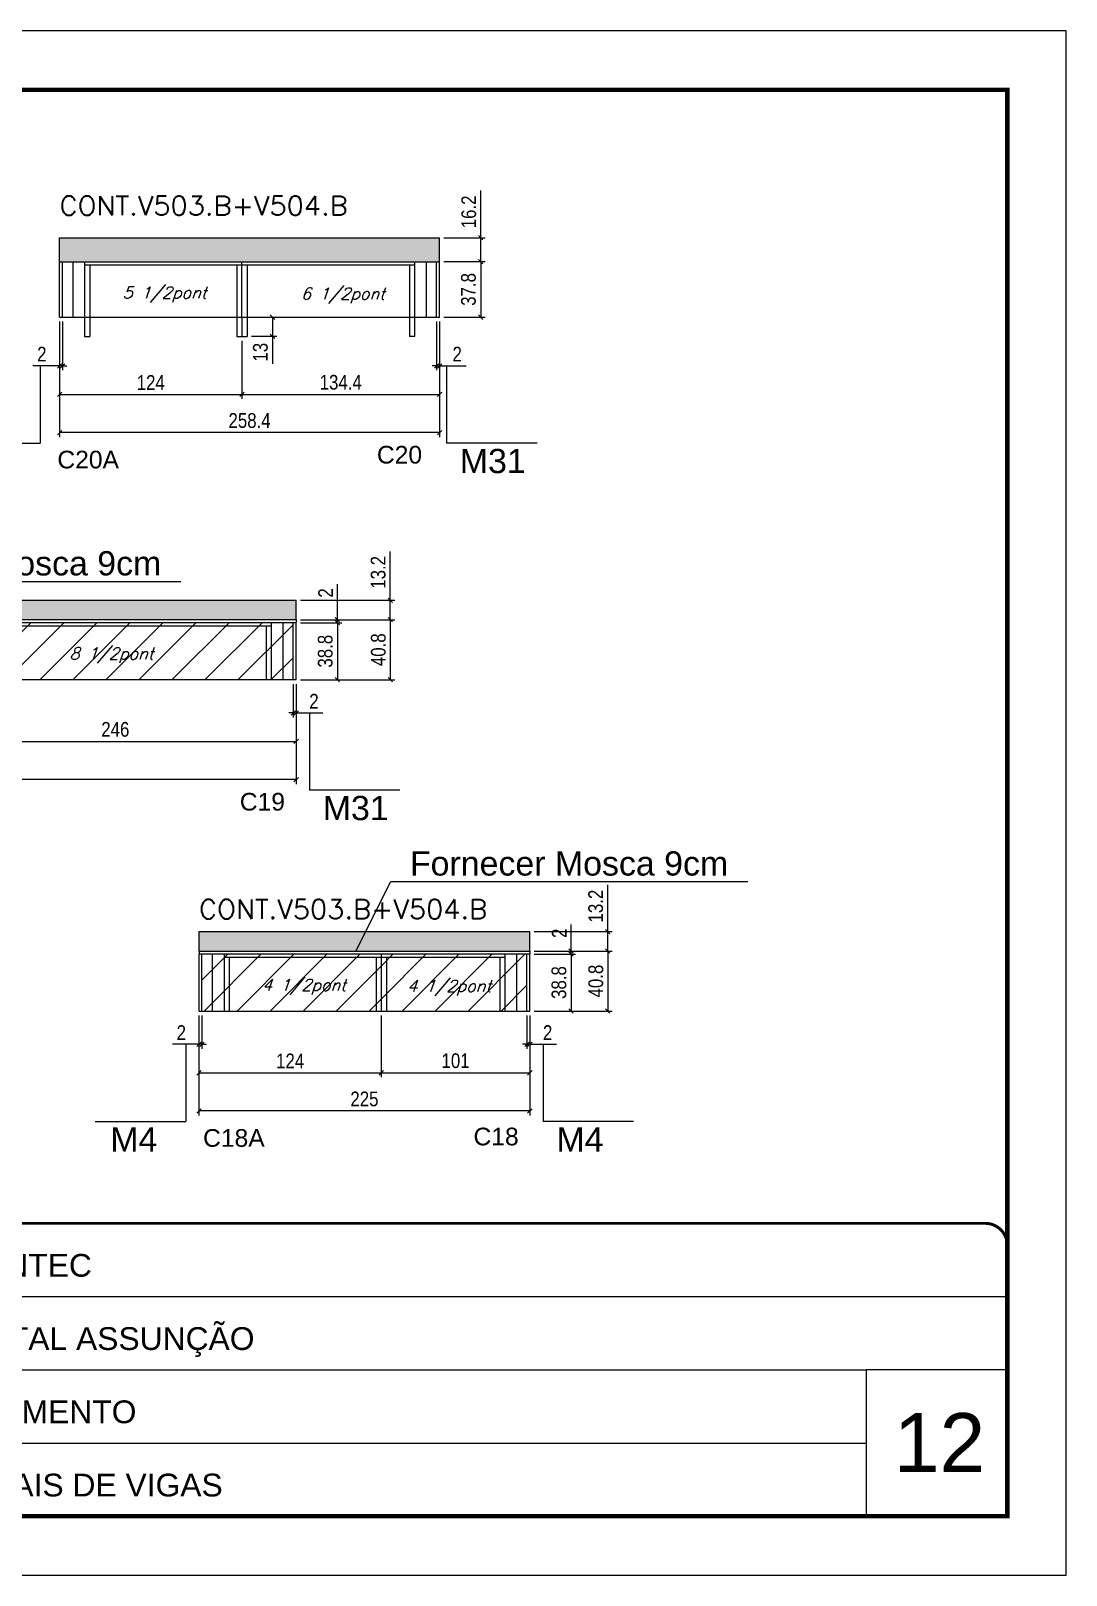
# Model space of a CAD drawing. Extents: x -21493 to -15213, y -12134 to 11887.
# Drawn here: x -15944 to -15240, y 8540 to 9590 of the extents above; entities that cross this region are included whole.
import ezdxf

# ---------------------------------------------------------------- set-up
doc = ezdxf.new("R2010")
doc.units = 0
doc.linetypes.add('CONTINUO', pattern=[0])
doc.linetypes.add('DASHED', pattern=[0.75, 0.5, -0.25])
for name, color, linetype in [('5', 5, 'Continuous'), ('COTA', 241, 'Continuous'), ('NOMENCLATURA', 7, 'Continuous'), ('Painéis', 200, 'Continuous'), ('Reaproveitamento', 251, 'Continuous'), ('SARR_2.2x7', 40, 'Continuous'), ('SARR_3.5x7', 81, 'Continuous'), ('texto', 7, 'Continuous')]:
    doc.layers.add(name, color=color, linetype=linetype)
for name, color, linetype, lineweight in [('CARIMBO', 255, 'Continuous', 9), ('Folhas', 255, 'Continuous', 9), ('SARRAFO DE PRESSAO', 251, 'DASHED', 9), ('Texto Seção', 7, 'Continuous', 15)]:
    doc.layers.add(name, color=color, linetype=linetype, lineweight=lineweight)
doc.styles.add('ARIAL', font='arial.ttf')
doc.styles.add('COTA TECNICA', font='techl___.ttf', dxfattribs={"height": 10})
doc.styles.add('REGUA-120', font='ROMANS.shx', dxfattribs={"height": 15})
doc.styles.add('Romans', font='romans.shx')
doc.styles.get("Standard").update_dxf_attribs({"font": 'arial.ttf'})
doc.dimstyles.new('PAINEL', dxfattribs={"dimtxt": 10, "dimasz": 3, "dimexe": 3, "dimexo": 3, "dimgap": 3, "dimtad": 1, "dimdec": 1, "dimzin": 12, "dimdsep": 46, "dimtxsty": 'COTA TECNICA', "dimblk1": 'OBLIQUE', "dimblk2": 'OBLIQUE', "dimsah": 1, "dimcen": 0.9, "dimclrd": 4, "dimclre": 4, "dimclrt": 240, "dimadec": 1, "dimazin": 3, "dimtfac": 1, "dimtdec": 1, "dimtmove": 0, "dimatfit": 3, "dimfxl": 1, "dimtolj": 1, "dimtzin": 12, "dimarcsym": 0})
pattern_1 = [(45, (-158644.198, -18004.242), (-11.2253202, 11.2253202), [])]
pattern_2 = [(50, (-157032.1976, -20301.392), (5.46554007, -0.47817257), [0.5715, -6.2865]), (355, (-157032.1976, -20301.392), (-1.05730264, 5.73170536), [0.4572, -5.02921753]), (100.4514447, (-157031.742, -20301.4316), (4.40823741, 5.25353256), [0.48570026, -5.34270734]), (46.1842, (-157032.1976, -20299.868), (8.13237123, -1.26126984), [0.85725, -9.42975]), (96.6355576, (-157031.52, -20299.973), (7.122124, 7.42278374), [0.7285507, -8.01406824]), (351.184151, (-157032.198, -20299.868), (7.122124, 7.42278374), [0.685799, -7.54379196]), (21, (-157031.4356, -20300.249), (4.54843174, -3.06795595), [0.5715, -6.2865]), (326, (-157031.4356, -20300.249), (1.85406085, 5.52563898), [0.4572, -5.0292]), (71.451445, (-157031.0566, -20300.5045), (6.40249258, 2.45768307), [0.48570026, -5.34269813]), (37.5, (-157032.1976, -20301.3918), (0.092658098, 2.536651166), [0, -4.96824, 0, -5.1054, 0, -5.04825]), (7.5, (-157032.1976, -20301.3918), (2.004589875, 3.005417245), [0, -2.91084, 0, -4.85394, 0, -1.92405]), (327.5, (-157033.8969, -20301.3918), (4.067717855, -0.17186232), [0, -1.905, 0, -5.9436, 0, -7.8867]), (317.5, (-157034.659, -20301.3918), (4.44387544, 0.76279473), [0, -2.4765, 0, -3.94716, 0, -5.6007])]

# ---------------------------------------------------------------- blocks, each defined once
blk = doc.blocks.new('_Oblique')
at = {"color": 0, "linetype": 'ByBlock', "lineweight": -2}
blk.add_line((-0.5, -0.5), (0.5, 0.5), dxfattribs=at)
blk = doc.blocks.new('*D113')
at = {"layer": 'COTA', "color": 4, "lineweight": -2, "ltscale": 25, "transparency": 16777216}
for p, q in [((-15924.4, 9392.4), (-15924.4, 9313.9)), ((-15666, 9392.4), (-15666, 9313.9)), ((-15666, 9316.9), (-15924.4, 9316.9))]:
    blk.add_line(p, q, dxfattribs=at)
at = {"layer": 'Defpoints', "color": 0, "ltscale": 25, "transparency": 16777216}
for p in [(-15924.4, 9395.4), (-15666, 9395.4), (-15924.4, 9316.9)]:
    blk.add_point(p, dxfattribs=at)
at = {"layer": 'COTA', "color": 4, "lineweight": -2, "ltscale": 25, "transparency": 16777216, "xscale": 3, "yscale": 3, "zscale": 3, "rotation": 180}
blk.add_blockref('_Oblique', (-15924.4, 9316.9), dxfattribs=at)
at = {"layer": 'COTA', "color": 4, "lineweight": -2, "ltscale": 25, "transparency": 16777216, "xscale": 3, "yscale": 3, "zscale": 3}
blk.add_blockref('_Oblique', (-15666, 9316.9), dxfattribs=at)
at = {"layer": 'COTA', "color": 240, "ltscale": 25, "transparency": 16777216, "insert": (-15795.2, 9325.1), "char_height": 10, "attachment_point": 5, "style": 'COTA TECNICA'}
blk.add_mtext('\\A1;258.4', dxfattribs=at)
blk = doc.blocks.new('*D114')
at = {"layer": 'COTA', "color": 4, "lineweight": -2, "ltscale": 25, "transparency": 16777216}
for p, q in [((-15924.4, 9392.4), (-15924.4, 9339.9)), ((-15800.4, 9379.4), (-15800.4, 9339.9)), ((-15924.4, 9342.9), (-15800.4, 9342.9))]:
    blk.add_line(p, q, dxfattribs=at)
at = {"layer": 'Defpoints', "color": 0, "ltscale": 25, "transparency": 16777216}
for p in [(-15924.4, 9395.4), (-15800.4, 9382.4), (-15800.4, 9342.9)]:
    blk.add_point(p, dxfattribs=at)
at = {"layer": 'COTA', "color": 4, "lineweight": -2, "ltscale": 25, "transparency": 16777216, "xscale": 3, "yscale": 3, "zscale": 3, "rotation": 180}
blk.add_blockref('_Oblique', (-15924.4, 9342.9), dxfattribs=at)
at = {"layer": 'COTA', "color": 4, "lineweight": -2, "ltscale": 25, "transparency": 16777216, "xscale": 3, "yscale": 3, "zscale": 3}
blk.add_blockref('_Oblique', (-15800.4, 9342.9), dxfattribs=at)
at = {"layer": 'COTA', "color": 240, "ltscale": 25, "transparency": 16777216, "insert": (-15862.4, 9351), "char_height": 10, "attachment_point": 5, "style": 'COTA TECNICA'}
blk.add_mtext('\\A1;124', dxfattribs=at)
blk = doc.blocks.new('*D115')
at = {"layer": 'COTA', "color": 4, "lineweight": -2, "ltscale": 25, "transparency": 16777216}
for p, q in [((-15666, 9392.4), (-15666, 9339.9)), ((-15800.4, 9379.4), (-15800.4, 9339.9)), ((-15800.4, 9342.9), (-15666, 9342.9))]:
    blk.add_line(p, q, dxfattribs=at)
at = {"layer": 'Defpoints', "color": 0, "ltscale": 25, "transparency": 16777216}
for p in [(-15666, 9395.4), (-15800.4, 9382.4), (-15666, 9342.9)]:
    blk.add_point(p, dxfattribs=at)
at = {"layer": 'COTA', "color": 4, "lineweight": -2, "ltscale": 25, "transparency": 16777216, "xscale": 3, "yscale": 3, "zscale": 3, "rotation": 180}
blk.add_blockref('_Oblique', (-15800.4, 9342.9), dxfattribs=at)
at = {"layer": 'COTA', "color": 4, "lineweight": -2, "ltscale": 25, "transparency": 16777216, "xscale": 3, "yscale": 3, "zscale": 3}
blk.add_blockref('_Oblique', (-15666, 9342.9), dxfattribs=at)
at = {"layer": 'COTA', "color": 240, "ltscale": 25, "transparency": 16777216, "insert": (-15733.2, 9351.1), "char_height": 10, "attachment_point": 5, "style": 'COTA TECNICA'}
blk.add_mtext('\\A1;134.4', dxfattribs=at)
blk = doc.blocks.new('*D770')
at = {"layer": 'COTA', "color": 4, "lineweight": -2, "ltscale": 25, "transparency": 16777216}
for p, q in [((-15663, 9433.2), (-15635, 9433.2)), ((-15638, 9433.2), (-15638, 9395.4)), ((-15663, 9395.4), (-15635, 9395.4))]:
    blk.add_line(p, q, dxfattribs=at)
at = {"layer": 'Defpoints', "color": 0, "ltscale": 25, "transparency": 16777216}
for p in [(-15666, 9433.2), (-15666, 9395.4), (-15638, 9395.4)]:
    blk.add_point(p, dxfattribs=at)
at = {"layer": 'COTA', "color": 4, "lineweight": -2, "ltscale": 25, "transparency": 16777216, "xscale": 3, "yscale": 3, "zscale": 3}
for p, rotation in [((-15638, 9433.2), 90), ((-15638, 9395.4), 270)]:
    blk.add_blockref('_Oblique', p, dxfattribs=dict(at, rotation=rotation))
at = {"layer": 'COTA', "color": 240, "ltscale": 25, "transparency": 16777216, "insert": (-15646.3, 9414.3), "char_height": 10, "attachment_point": 5, "rotation": 90, "style": 'COTA TECNICA'}
blk.add_mtext('\\A1;37.8', dxfattribs=at)
blk = doc.blocks.new('*D771')
at = {"layer": 'COTA', "color": 4, "lineweight": -2, "ltscale": 25, "transparency": 16777216}
for p, q in [((-15638, 9449.4), (-15638, 9481.6)), ((-15663, 9449.4), (-15635, 9449.4)), ((-15638, 9433.2), (-15638, 9449.4)), ((-15663, 9433.2), (-15635, 9433.2))]:
    blk.add_line(p, q, dxfattribs=at)
at = {"layer": 'Defpoints', "color": 0, "ltscale": 25, "transparency": 16777216}
for p in [(-15666, 9449.4), (-15638, 9449.4), (-15666, 9433.2)]:
    blk.add_point(p, dxfattribs=at)
at = {"layer": 'COTA', "color": 4, "lineweight": -2, "ltscale": 25, "transparency": 16777216, "xscale": 3, "yscale": 3, "zscale": 3}
for p, rotation in [((-15638, 9449.4), 90), ((-15638, 9433.2), 270)]:
    blk.add_blockref('_Oblique', p, dxfattribs=dict(at, rotation=rotation))
at = {"layer": 'COTA', "color": 240, "ltscale": 25, "transparency": 16777216, "insert": (-15646.1, 9467), "char_height": 10, "attachment_point": 5, "rotation": 90, "style": 'COTA TECNICA'}
blk.add_mtext('\\A1;16.2', dxfattribs=at)
blk = doc.blocks.new('*D116')
at = {"layer": 'COTA', "color": 4, "lineweight": -2, "ltscale": 25, "transparency": 16777216}
for p, q in [((-15668, 9392.4), (-15668, 9359.3)), ((-15666, 9392.4), (-15666, 9359.3)), ((-15668, 9362.3), (-15671, 9362.3)), ((-15668, 9362.3), (-15666, 9362.3)), ((-15666, 9362.3), (-15647.9, 9362.3))]:
    blk.add_line(p, q, dxfattribs=at)
at = {"layer": 'Defpoints', "color": 0, "ltscale": 25, "transparency": 16777216}
for p in [(-15668, 9395.4), (-15666, 9395.4), (-15666, 9362.3)]:
    blk.add_point(p, dxfattribs=at)
at = {"layer": 'COTA', "color": 4, "lineweight": -2, "ltscale": 25, "transparency": 16777216, "xscale": 3, "yscale": 3, "zscale": 3}
blk.add_blockref('_Oblique', (-15668, 9362.3), dxfattribs=at)
at = {"layer": 'COTA', "color": 4, "lineweight": -2, "ltscale": 25, "transparency": 16777216, "xscale": 3, "yscale": 3, "zscale": 3, "rotation": 180}
blk.add_blockref('_Oblique', (-15666, 9362.3), dxfattribs=at)
at = {"layer": 'COTA', "color": 240, "ltscale": 25, "transparency": 16777216, "insert": (-15654, 9370.3), "char_height": 10, "attachment_point": 5, "style": 'COTA TECNICA'}
blk.add_mtext('\\A1;2', dxfattribs=at)
blk = doc.blocks.new('*D117')
at = {"layer": 'COTA', "color": 4, "lineweight": -2, "ltscale": 25, "transparency": 16777216}
for p, q in [((-15924.4, 9392.4), (-15924.4, 9359.3)), ((-15922.4, 9392.4), (-15922.4, 9359.3)), ((-15924.4, 9362.3), (-15942.5, 9362.3)), ((-15922.4, 9362.3), (-15924.4, 9362.3)), ((-15922.4, 9362.3), (-15919.4, 9362.3))]:
    blk.add_line(p, q, dxfattribs=at)
at = {"layer": 'Defpoints', "color": 0, "ltscale": 25, "transparency": 16777216}
for p in [(-15924.4, 9395.4), (-15922.4, 9395.4), (-15924.4, 9362.3)]:
    blk.add_point(p, dxfattribs=at)
at = {"layer": 'COTA', "color": 4, "lineweight": -2, "ltscale": 25, "transparency": 16777216, "xscale": 3, "yscale": 3, "zscale": 3}
blk.add_blockref('_Oblique', (-15924.4, 9362.3), dxfattribs=at)
at = {"layer": 'COTA', "color": 4, "lineweight": -2, "ltscale": 25, "transparency": 16777216, "xscale": 3, "yscale": 3, "zscale": 3, "rotation": 180}
blk.add_blockref('_Oblique', (-15922.4, 9362.3), dxfattribs=at)
at = {"layer": 'COTA', "color": 240, "ltscale": 25, "transparency": 16777216, "insert": (-15936.5, 9370.3), "char_height": 10, "attachment_point": 5, "style": 'COTA TECNICA'}
blk.add_mtext('\\A1;2', dxfattribs=at)
blk = doc.blocks.new('*D772')
at = {"layer": 'COTA', "color": 4, "lineweight": -2, "ltscale": 25, "transparency": 16777216}
for p, q in [((-15793.9, 9395.4), (-15776.6, 9395.4)), ((-15779.6, 9395.4), (-15779.6, 9382.4)), ((-15793.9, 9382.4), (-15776.6, 9382.4)), ((-15779.6, 9382.4), (-15779.6, 9363.8))]:
    blk.add_line(p, q, dxfattribs=at)
at = {"layer": 'Defpoints', "color": 0, "ltscale": 25, "transparency": 16777216}
for p in [(-15796.9, 9395.4), (-15796.9, 9382.4), (-15779.6, 9382.4)]:
    blk.add_point(p, dxfattribs=at)
at = {"layer": 'COTA', "color": 4, "lineweight": -2, "ltscale": 25, "transparency": 16777216, "xscale": 3, "yscale": 3, "zscale": 3}
for p, rotation in [((-15779.6, 9395.4), 90), ((-15779.6, 9382.4), 270)]:
    blk.add_blockref('_Oblique', p, dxfattribs=dict(at, rotation=rotation))
at = {"layer": 'COTA', "color": 240, "ltscale": 25, "transparency": 16777216, "insert": (-15787.8, 9371.6), "char_height": 10, "attachment_point": 5, "rotation": 90, "style": 'COTA TECNICA'}
blk.add_mtext('\\A1;13', dxfattribs=at)
blk = doc.blocks.new('*D773')
at = {"layer": 'COTA', "color": 4, "lineweight": -2, "ltscale": 25, "transparency": 16777216}
for p, q in [((-16453.5, 9145.9), (-16453.5, 9078)), ((-15763.5, 9145.9), (-15763.5, 9078)), ((-15763.5, 9081), (-16453.5, 9081))]:
    blk.add_line(p, q, dxfattribs=at)
at = {"layer": 'Defpoints', "color": 0, "ltscale": 25, "transparency": 16777216}
for p in [(-16453.5, 9148.9), (-15763.5, 9148.9), (-16453.5, 9081)]:
    blk.add_point(p, dxfattribs=at)
at = {"layer": 'COTA', "color": 4, "lineweight": -2, "ltscale": 25, "transparency": 16777216, "xscale": 3, "yscale": 3, "zscale": 3, "rotation": 180}
blk.add_blockref('_Oblique', (-16453.5, 9081), dxfattribs=at)
at = {"layer": 'COTA', "color": 4, "lineweight": -2, "ltscale": 25, "transparency": 16777216, "xscale": 3, "yscale": 3, "zscale": 3}
blk.add_blockref('_Oblique', (-15763.5, 9081), dxfattribs=at)
at = {"layer": 'COTA', "color": 240, "ltscale": 25, "transparency": 16777216, "insert": (-16108.5, 9089.1), "char_height": 10, "attachment_point": 5, "style": 'COTA TECNICA'}
blk.add_mtext('\\A1;690', dxfattribs=at)
blk = doc.blocks.new('*D776')
at = {"layer": 'COTA', "color": 4, "lineweight": -2, "ltscale": 25, "transparency": 16777216}
for p, q in [((-16009.5, 9145.9), (-16009.5, 9104)), ((-15763.5, 9145.9), (-15763.5, 9104)), ((-16009.5, 9107), (-15763.5, 9107))]:
    blk.add_line(p, q, dxfattribs=at)
at = {"layer": 'Defpoints', "color": 0, "ltscale": 25, "transparency": 16777216}
for p in [(-16009.5, 9148.9), (-15763.5, 9148.9), (-15763.5, 9107)]:
    blk.add_point(p, dxfattribs=at)
at = {"layer": 'COTA', "color": 4, "lineweight": -2, "ltscale": 25, "transparency": 16777216, "xscale": 3, "yscale": 3, "zscale": 3, "rotation": 180}
blk.add_blockref('_Oblique', (-16009.5, 9107), dxfattribs=at)
at = {"layer": 'COTA', "color": 4, "lineweight": -2, "ltscale": 25, "transparency": 16777216, "xscale": 3, "yscale": 3, "zscale": 3}
blk.add_blockref('_Oblique', (-15763.5, 9107), dxfattribs=at)
at = {"layer": 'COTA', "color": 240, "ltscale": 25, "transparency": 16777216, "insert": (-15886.5, 9115.1), "char_height": 10, "attachment_point": 5, "style": 'COTA TECNICA'}
blk.add_mtext('\\A1;246', dxfattribs=at)
blk = doc.blocks.new('*D777')
at = {"layer": 'COTA', "color": 4, "lineweight": -2, "ltscale": 25, "transparency": 16777216}
for p, q in [((-15760.5, 9187.7), (-15732.5, 9187.7)), ((-15735.5, 9187.7), (-15735.5, 9148.9)), ((-15760.5, 9148.9), (-15732.5, 9148.9))]:
    blk.add_line(p, q, dxfattribs=at)
at = {"layer": 'Defpoints', "color": 0, "ltscale": 25, "transparency": 16777216}
for p in [(-15763.5, 9187.7), (-15763.5, 9148.9), (-15735.5, 9148.9)]:
    blk.add_point(p, dxfattribs=at)
at = {"layer": 'COTA', "color": 4, "lineweight": -2, "ltscale": 25, "transparency": 16777216, "xscale": 3, "yscale": 3, "zscale": 3}
for p, rotation in [((-15735.5, 9187.7), 90), ((-15735.5, 9148.9), 270)]:
    blk.add_blockref('_Oblique', p, dxfattribs=dict(at, rotation=rotation))
at = {"layer": 'COTA', "color": 240, "ltscale": 25, "transparency": 16777216, "insert": (-15743.7, 9168.3), "char_height": 10, "attachment_point": 5, "rotation": 90, "style": 'COTA TECNICA'}
blk.add_mtext('\\A1;38.8', dxfattribs=at)
blk = doc.blocks.new('*D778')
at = {"layer": 'COTA', "color": 4, "lineweight": -2, "ltscale": 25, "transparency": 16777216}
for p, q in [((-15699.5, 9202.9), (-15699.5, 9236.2)), ((-15760.5, 9202.9), (-15696.5, 9202.9)), ((-15699.5, 9189.7), (-15699.5, 9202.9)), ((-15760.5, 9189.7), (-15696.5, 9189.7))]:
    blk.add_line(p, q, dxfattribs=at)
at = {"layer": 'Defpoints', "color": 0, "ltscale": 25, "transparency": 16777216}
for p in [(-15763.5, 9202.9), (-15699.5, 9202.9), (-15763.5, 9189.7)]:
    blk.add_point(p, dxfattribs=at)
at = {"layer": 'COTA', "color": 4, "lineweight": -2, "ltscale": 25, "transparency": 16777216, "xscale": 3, "yscale": 3, "zscale": 3}
for p, rotation in [((-15699.5, 9202.9), 90), ((-15699.5, 9189.7), 270)]:
    blk.add_blockref('_Oblique', p, dxfattribs=dict(at, rotation=rotation))
at = {"layer": 'COTA', "color": 240, "ltscale": 25, "transparency": 16777216, "insert": (-15707.7, 9221.9), "char_height": 10, "attachment_point": 5, "rotation": 90, "style": 'COTA TECNICA'}
blk.add_mtext('\\A1;13.2', dxfattribs=at)
blk = doc.blocks.new('*D779')
at = {"layer": 'COTA', "color": 4, "lineweight": -2, "ltscale": 25, "transparency": 16777216}
for p, q in [((-15765.5, 9145.9), (-15765.5, 9123.3)), ((-15763.5, 9145.9), (-15763.5, 9123.3)), ((-15765.5, 9126.3), (-15768.5, 9126.3)), ((-15765.5, 9126.3), (-15763.5, 9126.3)), ((-15763.5, 9126.3), (-15745.4, 9126.3))]:
    blk.add_line(p, q, dxfattribs=at)
at = {"layer": 'Defpoints', "color": 0, "ltscale": 25, "transparency": 16777216}
for p in [(-15765.5, 9148.9), (-15763.5, 9148.9), (-15763.5, 9126.3)]:
    blk.add_point(p, dxfattribs=at)
at = {"layer": 'COTA', "color": 4, "lineweight": -2, "ltscale": 25, "transparency": 16777216, "xscale": 3, "yscale": 3, "zscale": 3}
blk.add_blockref('_Oblique', (-15765.5, 9126.3), dxfattribs=at)
at = {"layer": 'COTA', "color": 4, "lineweight": -2, "ltscale": 25, "transparency": 16777216, "xscale": 3, "yscale": 3, "zscale": 3, "rotation": 180}
blk.add_blockref('_Oblique', (-15763.5, 9126.3), dxfattribs=at)
at = {"layer": 'COTA', "color": 240, "ltscale": 25, "transparency": 16777216, "insert": (-15751.4, 9134.3), "char_height": 10, "attachment_point": 5, "style": 'COTA TECNICA'}
blk.add_mtext('\\A1;2', dxfattribs=at)
blk = doc.blocks.new('*D787')
at = {"layer": 'COTA', "color": 4, "lineweight": -2, "ltscale": 25, "transparency": 16777216}
for p, q in [((-15829.6, 8920.6), (-15829.6, 8852.7)), ((-15604.6, 8920.6), (-15604.6, 8852.7)), ((-15604.6, 8855.7), (-15829.6, 8855.7))]:
    blk.add_line(p, q, dxfattribs=at)
at = {"layer": 'Defpoints', "color": 0, "ltscale": 25, "transparency": 16777216}
for p in [(-15829.6, 8923.6), (-15604.6, 8923.6), (-15829.6, 8855.7)]:
    blk.add_point(p, dxfattribs=at)
at = {"layer": 'COTA', "color": 4, "lineweight": -2, "ltscale": 25, "transparency": 16777216, "xscale": 3, "yscale": 3, "zscale": 3, "rotation": 180}
blk.add_blockref('_Oblique', (-15829.6, 8855.7), dxfattribs=at)
at = {"layer": 'COTA', "color": 4, "lineweight": -2, "ltscale": 25, "transparency": 16777216, "xscale": 3, "yscale": 3, "zscale": 3}
blk.add_blockref('_Oblique', (-15604.6, 8855.7), dxfattribs=at)
at = {"layer": 'COTA', "color": 240, "ltscale": 25, "transparency": 16777216, "insert": (-15717.1, 8863.8), "char_height": 10, "attachment_point": 5, "style": 'COTA TECNICA'}
blk.add_mtext('\\A1;225', dxfattribs=at)
blk = doc.blocks.new('*D788')
at = {"layer": 'COTA', "color": 4, "lineweight": -2, "ltscale": 25, "transparency": 16777216}
for p, q in [((-15829.6, 8920.6), (-15829.6, 8878.6)), ((-15705.6, 8920.6), (-15705.6, 8878.6)), ((-15829.6, 8881.6), (-15705.6, 8881.6))]:
    blk.add_line(p, q, dxfattribs=at)
at = {"layer": 'Defpoints', "color": 0, "ltscale": 25, "transparency": 16777216}
for p in [(-15829.6, 8923.6), (-15705.6, 8923.6), (-15705.6, 8881.6)]:
    blk.add_point(p, dxfattribs=at)
at = {"layer": 'COTA', "color": 4, "lineweight": -2, "ltscale": 25, "transparency": 16777216, "xscale": 3, "yscale": 3, "zscale": 3, "rotation": 180}
blk.add_blockref('_Oblique', (-15829.6, 8881.6), dxfattribs=at)
at = {"layer": 'COTA', "color": 4, "lineweight": -2, "ltscale": 25, "transparency": 16777216, "xscale": 3, "yscale": 3, "zscale": 3}
blk.add_blockref('_Oblique', (-15705.6, 8881.6), dxfattribs=at)
at = {"layer": 'COTA', "color": 240, "ltscale": 25, "transparency": 16777216, "insert": (-15767.6, 8889.7), "char_height": 10, "attachment_point": 5, "style": 'COTA TECNICA'}
blk.add_mtext('\\A1;124', dxfattribs=at)
blk = doc.blocks.new('*D119')
at = {"layer": 'COTA', "color": 4, "lineweight": -2, "ltscale": 25, "transparency": 16777216}
for p, q in [((-15705.6, 8920.6), (-15705.6, 8878.6)), ((-15604.6, 8920.6), (-15604.6, 8878.6)), ((-15705.6, 8881.6), (-15604.6, 8881.6))]:
    blk.add_line(p, q, dxfattribs=at)
at = {"layer": 'Defpoints', "color": 0, "ltscale": 25, "transparency": 16777216}
for p in [(-15705.6, 8923.6), (-15604.6, 8923.6), (-15604.6, 8881.6)]:
    blk.add_point(p, dxfattribs=at)
at = {"layer": 'COTA', "color": 4, "lineweight": -2, "ltscale": 25, "transparency": 16777216, "xscale": 3, "yscale": 3, "zscale": 3, "rotation": 180}
blk.add_blockref('_Oblique', (-15705.6, 8881.6), dxfattribs=at)
at = {"layer": 'COTA', "color": 4, "lineweight": -2, "ltscale": 25, "transparency": 16777216, "xscale": 3, "yscale": 3, "zscale": 3}
blk.add_blockref('_Oblique', (-15604.6, 8881.6), dxfattribs=at)
at = {"layer": 'COTA', "color": 240, "ltscale": 25, "transparency": 16777216, "insert": (-15655.1, 8889.8), "char_height": 10, "attachment_point": 5, "style": 'COTA TECNICA'}
blk.add_mtext('\\A1;101', dxfattribs=at)
blk = doc.blocks.new('*D789')
at = {"layer": 'COTA', "color": 4, "lineweight": -2, "ltscale": 25, "transparency": 16777216}
for p, q in [((-15601.6, 8962.4), (-15573.6, 8962.4)), ((-15576.6, 8962.4), (-15576.6, 8923.6)), ((-15601.6, 8923.6), (-15573.6, 8923.6))]:
    blk.add_line(p, q, dxfattribs=at)
at = {"layer": 'Defpoints', "color": 0, "ltscale": 25, "transparency": 16777216}
for p in [(-15604.6, 8962.4), (-15604.6, 8923.6), (-15576.6, 8923.6)]:
    blk.add_point(p, dxfattribs=at)
at = {"layer": 'COTA', "color": 4, "lineweight": -2, "ltscale": 25, "transparency": 16777216, "xscale": 3, "yscale": 3, "zscale": 3}
for p, rotation in [((-15576.6, 8962.4), 90), ((-15576.6, 8923.6), 270)]:
    blk.add_blockref('_Oblique', p, dxfattribs=dict(at, rotation=rotation))
at = {"layer": 'COTA', "color": 240, "ltscale": 25, "transparency": 16777216, "insert": (-15584.8, 8943), "char_height": 10, "attachment_point": 5, "rotation": 90, "style": 'COTA TECNICA'}
blk.add_mtext('\\A1;38.8', dxfattribs=at)
blk = doc.blocks.new('*D790')
at = {"layer": 'COTA', "color": 4, "lineweight": -2, "ltscale": 25, "transparency": 16777216}
for p, q in [((-15606.6, 8920.6), (-15606.6, 8898)), ((-15604.6, 8920.6), (-15604.6, 8898)), ((-15606.6, 8901), (-15609.6, 8901)), ((-15606.6, 8901), (-15604.6, 8901)), ((-15604.6, 8901), (-15586.5, 8901))]:
    blk.add_line(p, q, dxfattribs=at)
at = {"layer": 'Defpoints', "color": 0, "ltscale": 25, "transparency": 16777216}
for p in [(-15606.6, 8923.6), (-15604.6, 8923.6), (-15604.6, 8901)]:
    blk.add_point(p, dxfattribs=at)
at = {"layer": 'COTA', "color": 4, "lineweight": -2, "ltscale": 25, "transparency": 16777216, "xscale": 3, "yscale": 3, "zscale": 3}
blk.add_blockref('_Oblique', (-15606.6, 8901), dxfattribs=at)
at = {"layer": 'COTA', "color": 4, "lineweight": -2, "ltscale": 25, "transparency": 16777216, "xscale": 3, "yscale": 3, "zscale": 3, "rotation": 180}
blk.add_blockref('_Oblique', (-15604.6, 8901), dxfattribs=at)
at = {"layer": 'COTA', "color": 240, "ltscale": 25, "transparency": 16777216, "insert": (-15592.5, 8909), "char_height": 10, "attachment_point": 5, "style": 'COTA TECNICA'}
blk.add_mtext('\\A1;2', dxfattribs=at)
blk = doc.blocks.new('*D791')
at = {"layer": 'COTA', "color": 4, "lineweight": -2, "ltscale": 25, "transparency": 16777216}
for p, q in [((-15829.6, 8920.6), (-15829.6, 8898)), ((-15827.6, 8920.6), (-15827.6, 8898)), ((-15829.6, 8901), (-15847.7, 8901)), ((-15827.6, 8901), (-15829.6, 8901)), ((-15827.6, 8901), (-15824.6, 8901))]:
    blk.add_line(p, q, dxfattribs=at)
at = {"layer": 'Defpoints', "color": 0, "ltscale": 25, "transparency": 16777216}
for p in [(-15829.6, 8923.6), (-15827.6, 8923.6), (-15829.6, 8901)]:
    blk.add_point(p, dxfattribs=at)
at = {"layer": 'COTA', "color": 4, "lineweight": -2, "ltscale": 25, "transparency": 16777216, "xscale": 3, "yscale": 3, "zscale": 3}
blk.add_blockref('_Oblique', (-15829.6, 8901), dxfattribs=at)
at = {"layer": 'COTA', "color": 4, "lineweight": -2, "ltscale": 25, "transparency": 16777216, "xscale": 3, "yscale": 3, "zscale": 3, "rotation": 180}
blk.add_blockref('_Oblique', (-15827.6, 8901), dxfattribs=at)
at = {"layer": 'COTA', "color": 240, "ltscale": 25, "transparency": 16777216, "insert": (-15841.6, 8909), "char_height": 10, "attachment_point": 5, "style": 'COTA TECNICA'}
blk.add_mtext('\\A1;2', dxfattribs=at)
blk = doc.blocks.new('*D801')
at = {"layer": 'COTA', "color": 4, "lineweight": -2, "ltscale": 25, "transparency": 16777216}
for p, q in [((-15735.5, 9189.7), (-15735.5, 9213.9)), ((-15760.5, 9189.7), (-15732.5, 9189.7)), ((-15760.5, 9187.7), (-15732.5, 9187.7)), ((-15735.5, 9187.7), (-15735.5, 9189.7)), ((-15735.5, 9187.7), (-15735.5, 9184.7))]:
    blk.add_line(p, q, dxfattribs=at)
at = {"layer": 'Defpoints', "color": 0, "ltscale": 25, "transparency": 16777216}
for p in [(-15763.5, 9189.7), (-15763.5, 9187.7), (-15735.5, 9189.7)]:
    blk.add_point(p, dxfattribs=at)
at = {"layer": 'COTA', "color": 4, "lineweight": -2, "ltscale": 25, "transparency": 16777216, "xscale": 3, "yscale": 3, "zscale": 3}
for p, rotation in [((-15735.5, 9189.7), 270), ((-15735.5, 9187.7), 90)]:
    blk.add_blockref('_Oblique', p, dxfattribs=dict(at, rotation=rotation))
at = {"layer": 'COTA', "color": 240, "ltscale": 25, "transparency": 16777216, "insert": (-15743.5, 9207.9), "char_height": 10, "attachment_point": 5, "rotation": 90, "style": 'COTA TECNICA'}
blk.add_mtext('\\A1;2', dxfattribs=at)
blk = doc.blocks.new('*D802')
at = {"layer": 'COTA', "color": 4, "lineweight": -2, "ltscale": 25, "transparency": 16777216}
for p, q in [((-15760.5, 9189.7), (-15696.5, 9189.7)), ((-15699.5, 9189.7), (-15699.5, 9148.9)), ((-15760.5, 9148.9), (-15696.5, 9148.9))]:
    blk.add_line(p, q, dxfattribs=at)
at = {"layer": 'Defpoints', "color": 0, "ltscale": 25, "transparency": 16777216}
for p in [(-15763.5, 9189.7), (-15763.5, 9148.9), (-15699.5, 9148.9)]:
    blk.add_point(p, dxfattribs=at)
at = {"layer": 'COTA', "color": 4, "lineweight": -2, "ltscale": 25, "transparency": 16777216, "xscale": 3, "yscale": 3, "zscale": 3}
for p, rotation in [((-15699.5, 9189.7), 90), ((-15699.5, 9148.9), 270)]:
    blk.add_blockref('_Oblique', p, dxfattribs=dict(at, rotation=rotation))
at = {"layer": 'COTA', "color": 240, "ltscale": 25, "transparency": 16777216, "insert": (-15707.6, 9169.3), "char_height": 10, "attachment_point": 5, "rotation": 90, "style": 'COTA TECNICA'}
blk.add_mtext('\\A1;40.8', dxfattribs=at)
blk = doc.blocks.new('*D805')
at = {"layer": 'COTA', "color": 4, "lineweight": -2, "ltscale": 25, "transparency": 16777216}
for p, q in [((-15551.6, 8977.6), (-15551.6, 9009.4)), ((-15601.6, 8977.6), (-15548.6, 8977.6)), ((-15551.6, 8964.4), (-15551.6, 8977.6)), ((-15601.6, 8964.4), (-15548.6, 8964.4))]:
    blk.add_line(p, q, dxfattribs=at)
at = {"layer": 'Defpoints', "color": 0, "ltscale": 25, "transparency": 16777216}
for p in [(-15604.6, 8977.6), (-15551.6, 8977.6), (-15604.6, 8964.4)]:
    blk.add_point(p, dxfattribs=at)
at = {"layer": 'COTA', "color": 4, "lineweight": -2, "ltscale": 25, "transparency": 16777216, "xscale": 3, "yscale": 3, "zscale": 3}
for p, rotation in [((-15551.6, 8977.6), 90), ((-15551.6, 8964.4), 270)]:
    blk.add_blockref('_Oblique', p, dxfattribs=dict(at, rotation=rotation))
at = {"layer": 'COTA', "color": 240, "ltscale": 25, "transparency": 16777216, "insert": (-15559.8, 8995), "char_height": 10, "attachment_point": 5, "rotation": 90, "style": 'COTA TECNICA'}
blk.add_mtext('\\A1;13.2', dxfattribs=at)
blk = doc.blocks.new('*D806')
at = {"layer": 'COTA', "color": 4, "lineweight": -2, "ltscale": 25, "transparency": 16777216}
for p, q in [((-15576.6, 8964.4), (-15576.6, 8982.5)), ((-15601.6, 8964.4), (-15573.6, 8964.4)), ((-15601.6, 8962.4), (-15573.6, 8962.4)), ((-15576.6, 8962.4), (-15576.6, 8964.4)), ((-15576.6, 8962.4), (-15576.6, 8959.4))]:
    blk.add_line(p, q, dxfattribs=at)
at = {"layer": 'Defpoints', "color": 0, "ltscale": 25, "transparency": 16777216}
for p in [(-15604.6, 8964.4), (-15604.6, 8962.4), (-15576.6, 8964.4)]:
    blk.add_point(p, dxfattribs=at)
at = {"layer": 'COTA', "color": 4, "lineweight": -2, "ltscale": 25, "transparency": 16777216, "xscale": 3, "yscale": 3, "zscale": 3}
for p, rotation in [((-15576.6, 8964.4), 270), ((-15576.6, 8962.4), 90)]:
    blk.add_blockref('_Oblique', p, dxfattribs=dict(at, rotation=rotation))
at = {"layer": 'COTA', "color": 240, "ltscale": 25, "transparency": 16777216, "insert": (-15584.6, 8976.5), "char_height": 10, "attachment_point": 5, "rotation": 90, "style": 'COTA TECNICA'}
blk.add_mtext('\\A1;2', dxfattribs=at)
blk = doc.blocks.new('*D807')
at = {"layer": 'COTA', "color": 4, "lineweight": -2, "ltscale": 25, "transparency": 16777216}
for p, q in [((-15601.6, 8964.4), (-15548.6, 8964.4)), ((-15551.6, 8964.4), (-15551.6, 8923.6)), ((-15601.6, 8923.6), (-15548.6, 8923.6))]:
    blk.add_line(p, q, dxfattribs=at)
at = {"layer": 'Defpoints', "color": 0, "ltscale": 25, "transparency": 16777216}
for p in [(-15604.6, 8964.4), (-15604.6, 8923.6), (-15551.6, 8923.6)]:
    blk.add_point(p, dxfattribs=at)
at = {"layer": 'COTA', "color": 4, "lineweight": -2, "ltscale": 25, "transparency": 16777216, "xscale": 3, "yscale": 3, "zscale": 3}
for p, rotation in [((-15551.6, 8964.4), 90), ((-15551.6, 8923.6), 270)]:
    blk.add_blockref('_Oblique', p, dxfattribs=dict(at, rotation=rotation))
at = {"layer": 'COTA', "color": 240, "ltscale": 25, "transparency": 16777216, "insert": (-15559.7, 8944), "char_height": 10, "attachment_point": 5, "rotation": 90, "style": 'COTA TECNICA'}
blk.add_mtext('\\A1;40.8', dxfattribs=at)
blk = doc.blocks.new('9999999999')
at = {"color": 30, "linetype": 'CONTINUO'}
for p, q in [((98564.6, 34379.6), (99584, 34379.6)), ((98564.6, 34329.8), (99488, 34329.8)), ((99584, 34329.8), (99488, 34329.8)), ((99488, 34329.8), (99488, 34230.2)), ((98564.6, 34280), (99488, 34280))]:
    blk.add_line(p, q, dxfattribs=at)
at = {"color": 30, "linetype": 'CONTINUO', "const_width": 2}
blk.add_lwpolyline([(99584, 34230.2), (99584, 34414.4, 0.414214), (99569, 34429.4), (98229, 34429.4, 0.414214), (98214, 34414.4), (98214, 34245.2, 0.414214), (98229, 34230.2), (99584, 34230.2)], format="xyb", dxfattribs=at)
at = {"layer": 'Folhas'}
blk.add_lwpolyline([(98139, 34190.2), (99624, 34190.2), (99624, 35240.2), (98139, 35240.2)], close=True, dxfattribs=at)
at = {"layer": 'Folhas', "color": 30, "const_width": 3}
blk.add_lwpolyline([(98214, 34230.2), (99584, 34230.2), (99584, 35200.2), (98214, 35200.2)], close=True, dxfattribs=at)
at = {"color": 7, "linetype": 'Continuous', "ltscale": 5, "style": 'ARIAL'}
for s, height, p in [('ROCONTEC', 15.48, (98837.7, 34393.1)), ('HOSPITAL ASSUNÇÃO', 15.483, (98837.7, 34343.3)), ('3° PAVIMENTO', 15.483, (98837.7, 34293.5)), ('LATERAIS DE VIGAS', 15.483, (98837.7, 34243.7))]:
    blk.add_text(s, height=height, dxfattribs=at).set_placement(p)

msp = doc.modelspace()

# ---------------------------------------------------------------- hatches: boundary and pattern name
at = {"layer": 'COTA', "linetype": 'ByBlock'}
h = msp.add_hatch(dxfattribs=at)
h.set_pattern_fill('AR-CONC', color=256, scale=0.03)
h.set_pattern_definition([(50, (-155297.9, -23743.274), (5.46554007, -0.47817257), [0.5715, -6.2865]), (355, (-155297.9, -23743.274), (-1.05730264, 5.73170536), [0.4572, -5.02921753]), (100.4514447, (-155297.4444, -23743.3137), (4.40823741, 5.25353256), [0.48570026, -5.34270734]), (46.1842, (-155297.9, -23741.75), (8.13237123, -1.26126984), [0.85725, -9.42975]), (96.6355576, (-155297.222, -23741.855), (7.122124, 7.42278374), [0.7285507, -8.01406824]), (351.184151, (-155297.9, -23741.75), (7.122124, 7.42278374), [0.685799, -7.54379196]), (21, (-155297.138, -23742.131), (4.54843174, -3.06795595), [0.5715, -6.2865]), (326, (-155297.138, -23742.131), (1.85406085, 5.52563898), [0.4572, -5.0292]), (71.451445, (-155296.759, -23742.3866), (6.40249258, 2.45768307), [0.48570026, -5.34269813]), (37.5, (-155297.8999, -23743.2739), (0.092658098, 2.536651166), [0, -4.96824, 0, -5.1054, 0, -5.04825]), (7.5, (-155297.8999, -23743.274), (2.004589875, 3.005417245), [0, -2.91084, 0, -4.85394, 0, -1.92405]), (327.5, (-155299.5991, -23743.2739), (4.067717855, -0.17186232), [0, -1.905, 0, -5.9436, 0, -7.8867]), (317.5, (-155300.361, -23743.274), (4.44387544, 0.76279473), [0, -2.4765, 0, -3.94716, 0, -5.6007])])
h.paths.add_polyline_path([(-15924.41, 9449.35), (-15924.41, 9433.15), (-15666.01, 9433.15), (-15666.01, 9449.35)])
h = msp.add_hatch(dxfattribs=at)
h.set_pattern_fill('AR-CONC', color=256, scale=0.03)
h.set_pattern_definition(pattern_2)
h.paths.add_polyline_path([(-16453.48, 9202.95), (-16453.48, 9189.75), (-15763.48, 9189.75), (-15763.48, 9202.95)])
h = msp.add_hatch(dxfattribs=at)
h.set_pattern_fill('AR-CONC', color=256, scale=0.03)
h.set_pattern_definition(pattern_2)
h.paths.add_polyline_path([(-15604.57, 8977.62), (-15829.57, 8977.62), (-15829.57, 8964.42), (-15604.57, 8964.42)])
at = {"layer": 'Reaproveitamento', "ltscale": 25}
h = msp.add_hatch(dxfattribs=at)
h.set_pattern_fill('ANSI31', color=256, scale=5)
h.set_pattern_definition(pattern_1)
h.paths.add_polyline_path([(-15765.48, 9148.95), (-15765.48, 9187.75), (-16009.48, 9187.75), (-16009.48, 9148.95)])
h.paths.add_polyline_path([(-15925.49, 9157.41), (-15857.87, 9157.41), (-15852.37, 9173.38), (-15919.99, 9173.38)], flags=24)
h = msp.add_hatch(dxfattribs=at)
h.set_pattern_fill('ANSI31', color=256, scale=5)
h.set_pattern_definition(pattern_1)
h.paths.add_polyline_path([(-15827.57, 8962.42), (-15827.57, 8923.62), (-15705.57, 8923.62), (-15705.57, 8962.42)])
h.paths.add_polyline_path([(-15794.78, 8932.09), (-15727.16, 8932.09), (-15721.66, 8948.06), (-15789.28, 8948.06)], flags=24)
h = msp.add_hatch(dxfattribs=at)
h.set_pattern_fill('ANSI31', color=256, scale=5)
h.set_pattern_definition(pattern_1)
h.paths.add_polyline_path([(-15705.57, 8962.42), (-15705.57, 8923.62), (-15606.57, 8923.62), (-15606.57, 8962.42)])
h.paths.add_polyline_path([(-15696.1, 8931.39), (-15628.48, 8931.39), (-15622.98, 8947.37), (-15690.6, 8947.37)], flags=24)

# ---------------------------------------------------------------- linework, layer by layer
at = {"layer": 'COTA', "linetype": 'ByBlock'}
for p, q in [((-15924.41, 9449.35), (-15666.01, 9449.35)), ((-15924.41, 9433.15), (-15924.41, 9449.35)), ((-15924.41, 9449.35), (-15666.01, 9449.35)), ((-15666.01, 9433.15), (-15666.01, 9449.35)), ((-16453.48, 9202.95), (-15763.48, 9202.95)), ((-16453.48, 9202.95), (-15763.48, 9202.95)), ((-15763.48, 9189.75), (-15763.48, 9202.95)), ((-15829.57, 8977.62), (-15604.57, 8977.62)), ((-15829.57, 8964.42), (-15829.57, 8977.62)), ((-15829.57, 8977.62), (-15604.57, 8977.62)), ((-15604.57, 8964.42), (-15604.57, 8977.62))]:
    msp.add_line(p, q, dxfattribs=at)
at = {"layer": 'NOMENCLATURA', "linetype": 'Continuous'}
for p, q in [((-15937.71, 9362.26), (-15937.71, 9309.86)), ((-15661.2, 9362.26), (-15661.2, 9309.86)), ((-15999.21, 9309.86), (-15937.71, 9309.86)), ((-15599.71, 9309.86), (-15661.2, 9309.86)), ((-15754.42, 9126.31), (-15754.42, 9073.91)), ((-15692.93, 9073.91), (-15754.42, 9073.91)), ((-15838.63, 8900.99), (-15838.63, 8848.59)), ((-15595.52, 8900.99), (-15595.52, 8848.59)), ((-15900.12, 8848.59), (-15838.63, 8848.59)), ((-15534.03, 8848.59), (-15595.52, 8848.59))]:
    msp.add_line(p, q, dxfattribs=at)
at = {"layer": 'Painéis'}
for p, q in [((-15924.41, 9433.15), (-15666.01, 9433.15)), ((-15924.41, 9395.35), (-15666.01, 9395.35)), ((-16453.48, 9187.75), (-15763.48, 9187.75)), ((-16453.48, 9148.95), (-15763.48, 9148.95)), ((-15829.57, 8964.42), (-15604.57, 8964.42)), ((-15829.57, 8962.42), (-15604.57, 8962.42)), ((-15829.57, 8923.62), (-15604.57, 8923.62))]:
    msp.add_line(p, q, dxfattribs=at)
at = {"layer": 'Painéis', "ltscale": 25}
for p, q in [((-15924.41, 9395.35), (-15924.41, 9433.15)), ((-15922.41, 9395.35), (-15922.41, 9433.15)), ((-15800.41, 9395.35), (-15800.41, 9433.15)), ((-15668.01, 9395.35), (-15668.01, 9433.15)), ((-15666.01, 9395.35), (-15666.01, 9433.15)), ((-16453.48, 9189.75), (-15763.48, 9189.75)), ((-15765.48, 9148.95), (-15765.48, 9187.75)), ((-15763.48, 9189.75), (-15763.48, 9187.75)), ((-15763.48, 9148.95), (-15763.48, 9187.75)), ((-15829.57, 8964.42), (-15829.57, 8962.42)), ((-15829.57, 8923.62), (-15829.57, 8962.42)), ((-15827.57, 8923.62), (-15827.57, 8962.42)), ((-15705.57, 8923.62), (-15705.57, 8962.42)), ((-15606.57, 8923.62), (-15606.57, 8962.42)), ((-15604.57, 8964.42), (-15604.57, 8962.42)), ((-15604.57, 8923.62), (-15604.57, 8962.42))]:
    msp.add_line(p, q, dxfattribs=at)
at = {"layer": 'SARR_2.2x7', "linetype": 'Continuous'}
for p, q in [((-15915.41, 9433.15), (-15915.41, 9395.35)), ((-15907.41, 9430.95), (-15683.01, 9430.95)), ((-15675.01, 9433.15), (-15675.01, 9395.35)), ((-15772.48, 9187.75), (-15772.48, 9148.95)), ((-16436.48, 9185.55), (-15780.48, 9185.55)), ((-15820.57, 8962.42), (-15820.57, 8923.62)), ((-15812.57, 8960.22), (-15621.57, 8960.22)), ((-15613.57, 8962.42), (-15613.57, 8923.62))]:
    msp.add_line(p, q, dxfattribs=at)
at = {"layer": 'SARR_3.5x7'}
for p, q in [((-15907.41, 9433.15), (-15907.41, 9382.35)), ((-15903.91, 9430.95), (-15903.91, 9382.35)), ((-15803.91, 9430.95), (-15803.91, 9382.35)), ((-15796.91, 9430.95), (-15796.91, 9382.35)), ((-15686.51, 9430.95), (-15686.51, 9382.35)), ((-15683.01, 9433.15), (-15683.01, 9382.35)), ((-15800.41, 9395.35), (-15800.41, 9382.35)), ((-15907.41, 9382.35), (-15903.91, 9382.35)), ((-15803.91, 9382.35), (-15800.41, 9382.35)), ((-15800.41, 9382.35), (-15796.91, 9382.35)), ((-15683.01, 9382.35), (-15686.51, 9382.35)), ((-15780.48, 9187.75), (-15780.48, 9148.95)), ((-15783.98, 9185.55), (-15783.98, 9148.95)), ((-15812.57, 8962.42), (-15812.57, 8923.62)), ((-15809.07, 8960.22), (-15809.07, 8923.62)), ((-15709.07, 8960.22), (-15709.07, 8923.62)), ((-15702.07, 8960.22), (-15702.07, 8923.62)), ((-15625.07, 8960.22), (-15625.07, 8923.62)), ((-15621.57, 8962.42), (-15621.57, 8923.62))]:
    msp.add_line(p, q, dxfattribs=at)

# ---------------------------------------------------------------- block references
at = {"layer": 'SARRAFO DE PRESSAO', "color": 6, "linetype": 'ByBlock'}
msp.add_blockref('9999999999', (-114863.89, -25650.12), dxfattribs=at)

# ---------------------------------------------------------------- texts
at = {"layer": '5', "linetype": 'Continuous'}
for s, p in [('C20A', (-15925.92, 9292.6)), ('C20', (-15708.62, 9295.9)), ('C19', (-15801.84, 9059.95)), ('C18A', (-15826.83, 8831.33)), ('C18', (-15642.93, 8832.31))]:
    msp.add_text(s, height=12, rotation=359.99996, dxfattribs=at).set_placement(p)
at = {"layer": 'CARIMBO', "style": 'ARIAL'}
msp.add_text('12', height=40, dxfattribs=at).set_placement((-15357.05, 8610.23))
at = {"layer": 'NOMENCLATURA', "linetype": 'Continuous'}
for s, p in [('M31', (-15652.21, 9289.38)), ('Fornecer Mosca 9cm', (-16071.69, 9219.82)), ('M31', (-15745.43, 9053.43)), ('Fornecer Mosca 9cm', (-15686.17, 9015.74)), ('M4', (-15889.94, 8828.11)), ('M4', (-15586.53, 8828.11))]:
    msp.add_text(s, height=16.5, dxfattribs=at).set_placement(p)
at = {"layer": 'texto', "color": 2, "char_height": 8, "attachment_point": 5, "style": 'Romans'}
for s, insert in [('{\\Q19;\\C256;5 1/2pont}', (-15853.05, 9410.8)), ('{\\Q19;\\C256;6 1/2pont}', (-15731.75, 9410.11)), ('{\\Q19;\\C256;8 1/2pont}', (-15889.12, 9165.4)), ('{\\Q19;\\C256;4 1/2pont}', (-15758.22, 8940.07)), ('{\\Q19;\\C256;4 1/2pont}', (-15659.53, 8939.38))]:
    msp.add_mtext(s, dxfattribs=dict(at, insert=insert))
at = {"layer": 'Texto Seção', "style": 'REGUA-120', "width": 1.05}
for p in [(-15924.43, 9464.73), (-15829.59, 8986.37)]:
    msp.add_text('CONT.V503.B+V504.B', height=13, dxfattribs=at).set_placement(p)

# ---------------------------------------------------------------- dimensions: what is measured, and where the dimension line sits
at = {"layer": 'COTA', "ltscale": 25}
for base, p1, p2, picture, middle in [((-15638.02, 9449.35), (-15666.01, 9433.15), (-15666.01, 9449.35), '*D771', (-15638.02, 9466.97)), ((-15638.02, 9395.35), (-15666.01, 9433.15), (-15666.01, 9395.35), '*D770', (-15638.02, 9414.25)), ((-15699.46, 9202.95), (-15763.48, 9189.75), (-15763.48, 9202.95), '*D778', (-15699.46, 9221.87)), ((-15735.49, 9189.75), (-15763.48, 9187.75), (-15763.48, 9189.75), '*D801', (-15735.49, 9207.86)), ((-15735.49, 9148.95), (-15763.48, 9187.75), (-15763.48, 9148.95), '*D777', (-15735.49, 9168.35)), ((-15576.58, 8923.62), (-15604.57, 8962.42), (-15604.57, 8923.62), '*D789', (-15576.58, 8943.02))]:
    dim = msp.add_linear_dim(base=base, p1=p1, p2=p2, angle=90, dimstyle='PAINEL', dxfattribs=at)
    dim.commit()
    dim.dimension.update_dxf_attribs({"geometry": picture, "text_midpoint": middle, "dimtype": 160})
for base, p1, p2, picture, middle in [((-15924.41, 9362.26), (-15922.41, 9395.35), (-15924.41, 9395.35), '*D117', (-15936.46, 9370.26)), ((-15924.41, 9316.93), (-15666.01, 9395.35), (-15924.41, 9395.35), '*D113', (-15795.21, 9325.07)), ((-15800.41, 9342.92), (-15924.41, 9395.35), (-15800.41, 9382.35), '*D114', (-15862.41, 9351)), ((-15666.01, 9362.26), (-15668.01, 9395.35), (-15666.01, 9395.35), '*D116', (-15653.95, 9370.26)), ((-16453.48, 9080.98), (-15763.48, 9148.95), (-16453.48, 9148.95), '*D773', (-16108.48, 9089.12)), ((-15763.48, 9126.31), (-15765.48, 9148.95), (-15763.48, 9148.95), '*D779', (-15751.42, 9134.31)), ((-15829.57, 8900.99), (-15827.57, 8923.62), (-15829.57, 8923.62), '*D791', (-15841.63, 8908.99)), ((-15829.57, 8855.66), (-15604.57, 8923.62), (-15829.57, 8923.62), '*D787', (-15717.07, 8863.77)), ((-15705.57, 8881.65), (-15829.57, 8923.62), (-15705.57, 8923.62), '*D788', (-15767.57, 8889.72)), ((-15604.57, 8900.99), (-15606.57, 8923.62), (-15604.57, 8923.62), '*D790', (-15592.52, 8908.99))]:
    dim = msp.add_linear_dim(base=base, p1=p1, p2=p2, dimstyle='PAINEL', dxfattribs=at)
    dim.commit()
    dim.dimension.update_dxf_attribs({"geometry": picture, "text_midpoint": middle})
for base, p1, p2, picture, middle in [((-15666.01, 9342.92), (-15800.41, 9382.35), (-15666.01, 9395.35), '*D115', (-15733.21, 9351.14)), ((-15763.48, 9106.97), (-16009.48, 9148.95), (-15763.48, 9148.95), '*D776', (-15886.48, 9115.07)), ((-15604.57, 8881.65), (-15705.57, 8923.62), (-15604.57, 8923.62), '*D119', (-15655.07, 8889.75))]:
    dim = msp.add_linear_dim(base=base, p1=p1, p2=p2, dimstyle='PAINEL', override={"dimtmove": 1}, dxfattribs=at)
    dim.commit()
    dim.dimension.update_dxf_attribs({"geometry": picture, "text_midpoint": middle})
for base, p1, p2, picture, middle in [((-15779.55, 9382.35), (-15796.91, 9395.35), (-15796.91, 9382.35), '*D772', (-15787.77, 9371.59)), ((-15699.46, 9148.95), (-15763.48, 9189.75), (-15763.48, 9148.95), '*D802', (-15707.58, 9169.35)), ((-15551.6, 8977.62), (-15604.57, 8964.42), (-15604.57, 8977.62), '*D805', (-15559.82, 8994.99)), ((-15576.58, 8964.42), (-15604.57, 8962.42), (-15604.57, 8964.42), '*D806', (-15584.58, 8976.48)), ((-15551.6, 8923.62), (-15604.57, 8964.42), (-15604.57, 8923.62), '*D807', (-15559.73, 8944.02))]:
    dim = msp.add_linear_dim(base=base, p1=p1, p2=p2, angle=90, dimstyle='PAINEL', dxfattribs=at)
    dim.commit()
    dim.dimension.update_dxf_attribs({"geometry": picture, "text_midpoint": middle})

# ---------------------------------------------------------------- leaders
for points in [[(-16108.48, 9189.75), (-16084.69, 9215.68), (-15841.95, 9215.68)], [(-15722.95, 8964.42), (-15699.16, 9011.6), (-15456.42, 9011.6)]]:
    msp.add_leader(points, dimstyle='PAINEL', override={"dimgap": 3, "dimtad": 0}, dxfattribs=at)

doc.saveas('drawing.dxf')
